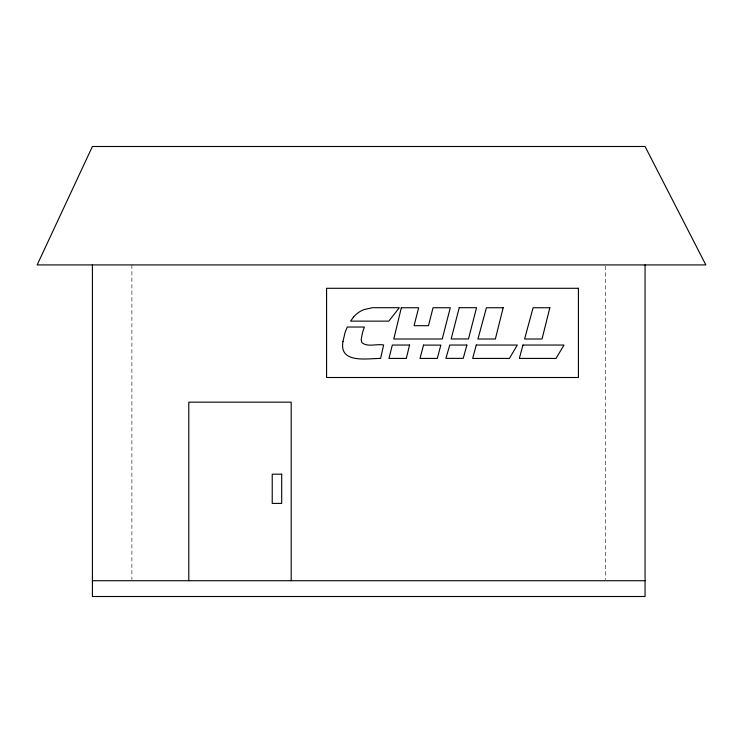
<?xml version="1.0" encoding="UTF-8"?>
<svg xmlns="http://www.w3.org/2000/svg" width="743" height="743" viewBox="0 0 743 743"><rect width="100%" height="100%" fill="white"/><g stroke="black" fill="none" stroke-linecap="round" stroke-linejoin="round"><path stroke-width="0.56" stroke-dasharray="3.71 2.79" d="M605.582 266.078L605.582 579.559M131.892 264.917L131.892 579.559"/><path stroke-width="1.11" d="M92.411 580.72L645.063 580.72M645.063 264.917L645.063 596.508L92.411 596.508L92.411 264.917M291.191 580.72L291.191 402.167L188.787 402.167L188.787 580.72M342.987 341.446C338.836 364.07 367.534 358.321 380.602 358.423L383.648 344.984C376.738 343.563 367.822 347.51 361.86 342.634L361.191 340.034A64.585 64.585 0 0 1 362.937 331.248L364.367 327.031L347.241 327.031L345.096 332.4L342.987 341.446M401.331 307.741L393.79 339.003L442.243 339.003L450.295 307.741L433.039 307.741L428.479 325.685L414.083 325.685L418.643 307.741L401.331 307.741M409.579 345.04L406.282 358.423L388.97 358.423L392.323 345.04L409.579 345.04M503.169 307.741L495.367 339.012L477.925 339.012L486.424 307.741L503.169 307.741M549.839 307.741L542.037 339.012L524.595 339.012L533.093 307.741L549.839 307.741M459.22 307.686L451.168 338.947L468.48 338.947L476.542 307.686L459.22 307.686M423.529 345.105L419.981 358.423L437.293 358.423L440.84 345.105L423.529 345.105M476.282 345.04L472.659 358.423L509.382 358.423L517.314 345.04L476.282 345.04M522.951 345.04L519.329 358.423L556.052 358.423L563.983 345.04L522.951 345.04M466.901 345.04L463.223 358.358L445.902 358.358L449.775 345.04L466.901 345.04M92.411 146.492L37.15 264.917L705.85 264.917L645.063 146.492L92.411 146.492M353.557 316.955L350.603 321.134L388.784 321.134L399.307 307.695L372.549 307.695L363.921 309.599A27.054 27.054 0 0 0 353.557 316.955M578.425 288.293L326.576 288.293L326.576 377.509L578.425 377.509L578.425 288.293M281.699 474.192L272.226 474.192L272.226 503.401L281.699 503.401L281.699 474.192"/></g></svg>
